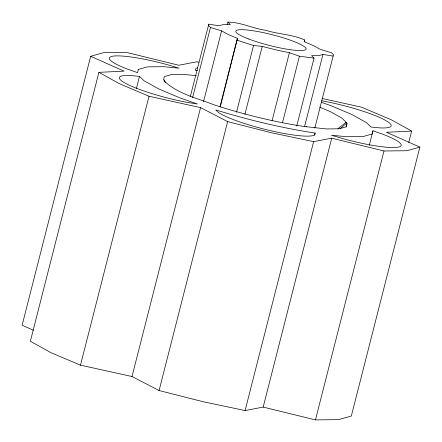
<?xml version="1.0" encoding="UTF-8"?>
<svg xmlns="http://www.w3.org/2000/svg" width="442" height="442" viewBox="0 0 442 442"><rect width="100%" height="100%" fill="white"/><g stroke="black" fill="none" stroke-linecap="round" stroke-linejoin="round"><path stroke-width="0.66" d="M220.227 106.981L237.42 38.393L228.044 34.426L221.591 30.846L210.475 27.492L208.447 25.553L208.768 24.166L218.994 25.78L223.022 24.642L230.321 24.559L227.917 22.1L227.238 24.769M227.917 22.1C241.155 22.21 252.979 28.614 265.951 30.338C278.747 34.388 292.361 34.338 304.709 39.99L304.521 41.846L313.897 45.819L320.351 49.399L331.467 52.753L333.495 54.686L314.803 128.141M315.118 133.07L314.693 134.898A51.631 7.901 14.3 0 1 270.084 130.572A51.631 7.901 14.3 0 1 218.403 112.467L215.735 109.92C248.277 119.892 281.46 127.937 315.118 133.07L314.605 135.075M337.948 128.771L345.898 122.395L346.401 123.373L346.992 123.522L346.235 126.804L339.185 128.799L326.411 128.942L306.096 126.688L306.372 126.843C276.946 122.533 247.973 115.467 219.591 106.621L214.652 105.03C197.486 98.323 177.728 93.953 164.07 80.903L164.645 81.03L165.17 82.278M372.965 130.777L372.225 133.976L363.158 136.534L346.738 136.727L331.511 135.246L342.876 138.639A51.631 7.901 14.3 0 0 396.723 147.368A51.631 7.901 14.3 0 0 383.043 134.307L372.965 130.777L369.225 145.457M198.933 62.195L196.911 61.77L178.817 65.25L126.545 52.432L103.434 52.697L90.671 56.3L22.128 325.213L33.481 330.257M90.671 56.3L124.103 71.151L98.903 72.339L30.36 341.252L50.791 352.589L80.488 365.158L132.014 376.523L159.087 390.529L202.629 401.601L245.089 410.563L263.183 407.082L315.455 419.9L338.566 419.635L351.329 416.032L419.872 147.12L386.441 132.268L411.64 131.081L408.745 142.457M136.434 88.394L139.501 76.383L130.799 75.538A51.631 7.901 14.3 0 0 128.639 84.914A51.631 7.901 14.3 0 0 186.927 102.306L197.425 104.008L179.783 97.826L158.684 88.897L144.169 80.842L139.501 76.383M80.488 365.158L149.031 96.245L119.334 83.676L98.903 72.339M190.397 96.229L208.768 24.166M192.618 97.555L210.475 27.492M132.014 376.523L200.558 107.61L149.031 96.245M203.563 101.577L221.591 30.846M220.072 106.456L237.42 38.393M159.087 390.529L227.63 121.616L200.558 107.61M236.52 112.24L253.531 45.509L262.244 46.41L275.99 49.907L289.399 52.736L299.438 56.206L314.024 58.145L296.72 126.036M244.896 114.467L262.244 46.41M272.051 120.799L289.399 52.736M282.471 122.771L299.438 56.206M304.367 41.327L304.709 39.99M304.582 126.528L322.953 54.46L333.174 56.079M245.089 410.563L313.632 141.655L331.727 138.175L383.999 150.987L407.11 150.722L419.872 147.12M263.183 407.082L331.727 138.175M346.141 126.86L346.992 123.522M315.455 419.9L383.999 150.987M340.158 128.705L346.401 123.373M322.953 54.46L318.92 55.598L311.621 55.681L314.024 58.145M196.353 75.665L184.132 74.477L171.363 74.626L164.308 76.615L163.551 79.897L164.142 80.046L164.645 81.03M197.469 70.681L195.425 70.35L195.85 68.521A51.631 7.901 14.3 0 1 197.353 67.858M321.649 100.798L323.621 101.119A51.631 7.901 14.3 0 1 381.91 118.511A51.631 7.901 14.3 0 1 379.744 127.882L371.048 127.042L366.379 122.583L351.86 114.522L330.76 105.594L321.306 102.284M345.898 122.395L346.478 122.517L341.688 117.942L330.395 111.677L319.665 107.135M313.632 141.655L271.173 132.694L227.63 121.616M322.03 98.467L361.512 107.174L391.209 119.743L411.64 131.081M253.531 45.509L237.232 40.25M164.142 80.046L164.927 81.925M138.318 69.444L137.578 72.648L127.5 69.118A51.631 7.901 14.3 0 1 113.821 56.051A51.631 7.901 14.3 0 1 167.667 64.781L179.032 68.173L163.805 66.698L147.385 66.886L138.318 69.444M248.603 38.973A36.233 5.542 14.3 0 0 305.626 49.681A36.233 5.542 14.3 0 0 258.686 31.713A36.233 5.542 14.3 0 0 248.603 38.973"/></g></svg>
